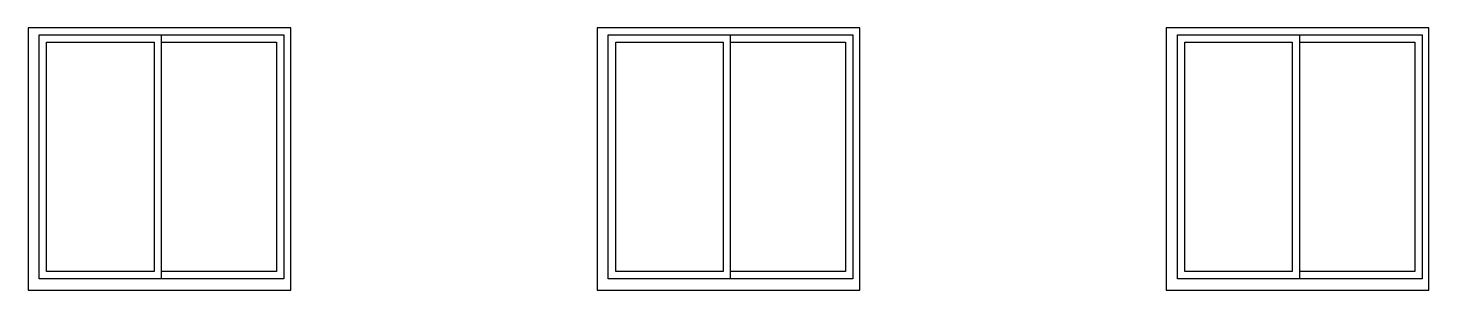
# Model space of a CAD drawing. Header units: inches. Extents: x 0 to 192, y 0 to 36.
import ezdxf

# ---------------------------------------------------------------- set-up
doc = ezdxf.new("R2010")
doc.units = ezdxf.units.IN
doc.header["$MEASUREMENT"] = 0

msp = doc.modelspace()

# ---------------------------------------------------------------- linework, layer by layer
for p, q in [((1.52, 1.52), (1.52, 35.05)), ((1.52, 35.05), (18.29, 35.05)), ((18.29, 1.52), (18.29, 35.05)), ((18.29, 35.05), (35.05, 35.05)), ((35.05, 35.05), (35.05, 1.52)), ((79.52, 1.52), (79.52, 35.05)), ((79.52, 35.05), (96.29, 35.05)), ((96.29, 1.52), (96.29, 35.05)), ((96.29, 35.05), (113.05, 35.05)), ((113.05, 35.05), (113.05, 1.52)), ((157.52, 1.52), (157.52, 35.05)), ((157.52, 35.05), (174.29, 35.05)), ((174.29, 1.52), (174.29, 35.05)), ((174.29, 35.05), (191.05, 35.05)), ((191.05, 35.05), (191.05, 1.52)), ((18.29, 1.52), (1.52, 1.52)), ((35.05, 1.52), (18.29, 1.52)), ((96.29, 1.52), (79.52, 1.52)), ((113.05, 1.52), (96.29, 1.52)), ((174.29, 1.52), (157.52, 1.52)), ((191.05, 1.52), (174.29, 1.52))]:
    msp.add_line(p, q)
for points in [[(0, 0), (36, 0), (36, 36), (0, 36)], [(78, 0), (114, 0), (114, 36), (78, 36)], [(156, 0), (192, 0), (192, 36), (156, 36)]]:
    msp.add_lwpolyline(points, close=True)
for points in [[(17.27, 34.04), (17.27, 2.54), (2.54, 2.54), (2.54, 34.04), (17.27, 34.04)], [(18.29, 34.04), (34.04, 34.04), (34.04, 2.54), (18.29, 2.54)], [(95.27, 34.04), (95.27, 2.54), (80.54, 2.54), (80.54, 34.04), (95.27, 34.04)], [(96.29, 34.04), (112.04, 34.04), (112.04, 2.54), (96.29, 2.54)], [(173.27, 34.04), (173.27, 2.54), (158.54, 2.54), (158.54, 34.04), (173.27, 34.04)], [(174.29, 34.04), (190.04, 34.04), (190.04, 2.54), (174.29, 2.54)]]:
    msp.add_lwpolyline(points)

doc.saveas('drawing.dxf')
